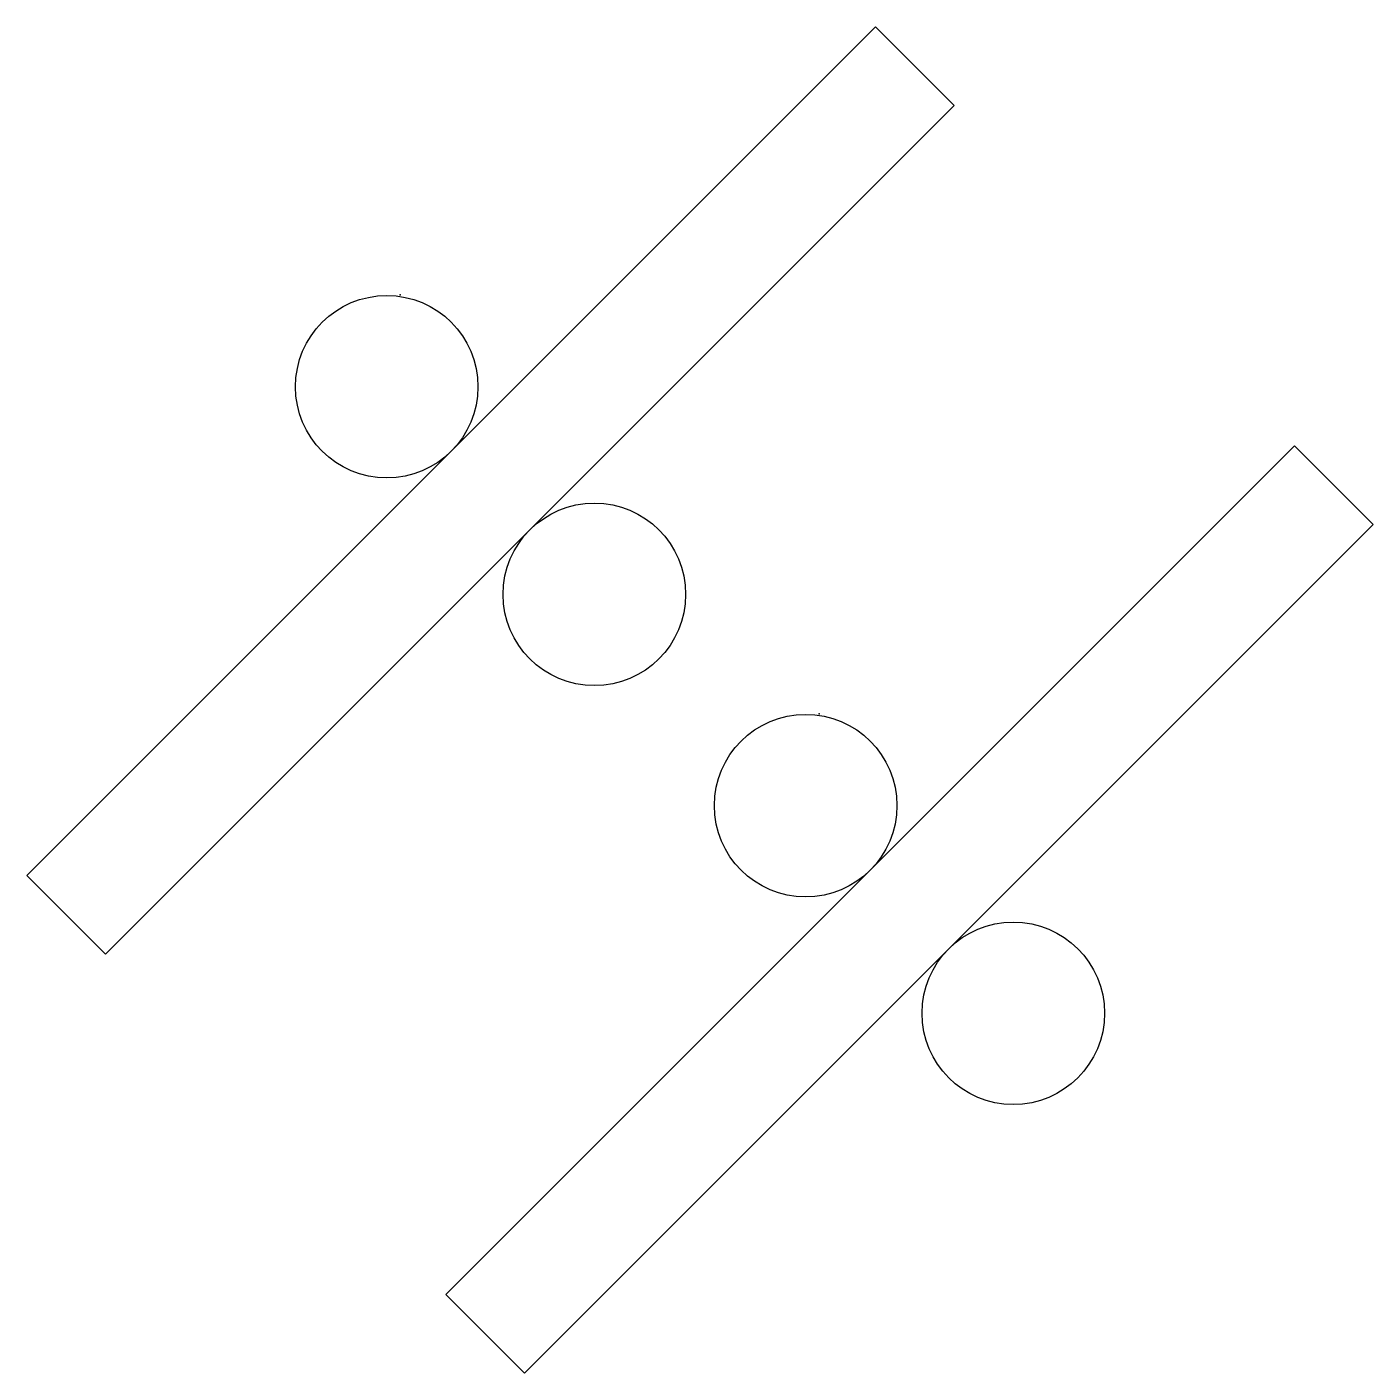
# Model space of a CAD drawing. Extents: x -0.09 to 2.93, y 0.02 to 3.05.
import ezdxf

# ---------------------------------------------------------------- set-up
doc = ezdxf.new("R2010")
doc.units = 0
doc.header["$LTSCALE"] = 0.5
doc.header["$MEASUREMENT"] = 0
doc.layers.get('0').update_dxf_attribs({"linetype": 'CONTINUOUS'})
doc.layers.add('02', color=1, linetype='CONTINUOUS')

msp = doc.modelspace()

# ---------------------------------------------------------------- linework, layer by layer
for p, q in [((1.8152, 3.0511), (-0.094, 1.1419)), ((1.992, 2.8743), (1.8152, 3.0511)), ((0.0828, 0.9651), (1.992, 2.8743)), ((2.7576, 2.1086), (0.8485, 0.1995)), ((2.9344, 1.9319), (2.7576, 2.1086)), ((1.0252, 0.0227), (2.9344, 1.9319)), ((-0.094, 1.1419), (0.0828, 0.9651)), ((0.8485, 0.1995), (1.0252, 0.0227))]:
    msp.add_line(p, q)
for centre in [(0.7155, 2.2416), (1.1826, 1.7745), (1.6579, 1.2992), (2.125, 0.8321)]:
    msp.add_circle(centre, 0.2053)
at = {"layer": '02'}
for p in [(0.7459, 2.4483), (1.6883, 1.5059)]:
    msp.add_point(p, dxfattribs=at)

doc.saveas('drawing.dxf')
